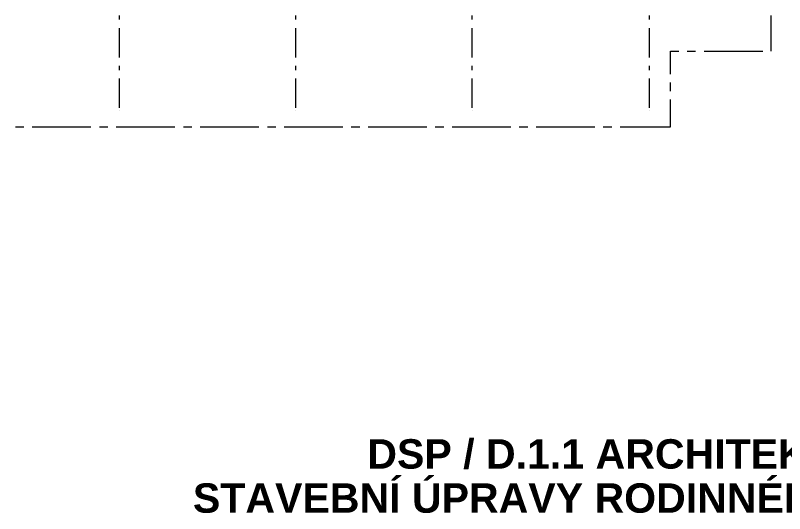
# Model space of a CAD drawing. Header units: millimetres. Extents: x 214.1 to 310.4, y 372.3 to 401.
# Drawn here: x 255.519 to 259.125, y 390.671 to 393.004 of the extents above; entities that cross this region are included whole.
import ezdxf

# ---------------------------------------------------------------- set-up
doc = ezdxf.new("R2010")
doc.units = ezdxf.units.MM
for name, color, linetype in [('PDF1_Krokve', 7, 'Continuous'), ('PDF1_Rozpiska', 7, 'Continuous'), ('PDF1_STŘECHA', 7, 'Continuous')]:
    doc.layers.add(name, color=color, linetype=linetype)
doc.styles.add('PDF Arial Bold', font='')
doc.styles.get('PDF Arial Bold').set_extended_font_data('Arial', bold=True)

msp = doc.modelspace()

# ---------------------------------------------------------------- linework, layer by layer
at = {"layer": 'PDF1_Krokve', "lineweight": 13}
for points in [[(256.0066, 392.9846), (256.0066, 393.0043)], [(256.8334, 392.9846), (256.8334, 393.0043)], [(257.6601, 392.9846), (257.6601, 393.0043)], [(258.4913, 392.9846), (258.4913, 393.0043)], [(256.0066, 392.8075), (256.0066, 392.9452)], [(256.8334, 392.8074), (256.8334, 392.9452)], [(257.6601, 392.8074), (257.6601, 392.9452)], [(258.4913, 392.8074), (258.4913, 392.9452)], [(256.0066, 392.7484), (256.0066, 392.7681)], [(256.8334, 392.7484), (256.8334, 392.7681)], [(257.6601, 392.7484), (257.6601, 392.7681)], [(258.4913, 392.7484), (258.4913, 392.768)], [(256.0066, 392.5712), (256.0066, 392.709)], [(256.8334, 392.5712), (256.8334, 392.709)], [(257.6601, 392.5712), (257.6601, 392.709)], [(258.4913, 392.5712), (258.4913, 392.709)], [(256.0066, 392.5611), (256.0066, 392.5611)], [(256.8334, 392.5611), (256.8334, 392.5611)], [(257.6601, 392.5611), (257.6601, 392.5611)], [(258.4913, 392.5611), (258.4913, 392.5611)]]:
    msp.add_lwpolyline(points, dxfattribs=at)
at = {"layer": 'PDF1_STŘECHA', "lineweight": 13}
for points in [[(259.0604, 393.0045), (259.0604, 392.8367), (259.0604, 392.8367)], [(258.5904, 392.7289), (258.5904, 392.8367), (258.5904, 392.8367), (258.629, 392.8367)], [(258.5904, 392.8367), (258.5904, 392.8367)], [(258.6684, 392.8367), (258.7078, 392.8367)], [(258.7471, 392.8367), (259.0227, 392.8367)], [(259.0604, 392.8367), (259.0604, 392.8367)], [(258.5904, 392.6501), (258.5904, 392.6895)], [(258.3534, 392.4824), (258.5904, 392.4824), (258.5904, 392.4824), (258.5904, 392.6108)], [(255.5188, 392.4824), (255.5582, 392.4824)], [(255.5975, 392.4824), (255.8731, 392.4824)], [(255.9125, 392.4824), (255.9519, 392.4824)], [(255.9912, 392.4824), (256.2668, 392.4824)], [(256.3062, 392.4824), (256.3456, 392.4824)], [(256.3849, 392.4824), (256.6605, 392.4824)], [(256.6999, 392.4824), (256.7393, 392.4824)], [(256.7786, 392.4824), (257.0542, 392.4824)], [(257.0936, 392.4824), (257.133, 392.4824)], [(257.1723, 392.4824), (257.4479, 392.4824)], [(257.4873, 392.4824), (257.5267, 392.4824)], [(257.566, 392.4824), (257.8416, 392.4824)], [(257.881, 392.4824), (257.9204, 392.4824)], [(257.9597, 392.4824), (258.2353, 392.4824)], [(258.2747, 392.4824), (258.3141, 392.4824)], [(258.5904, 392.4824), (258.5904, 392.4824)]]:
    msp.add_lwpolyline(points, dxfattribs=at)

# ---------------------------------------------------------------- texts
at = {"layer": 'PDF1_Rozpiska', "char_height": 0.137819, "attachment_point": 7, "style": 'PDF Arial Bold'}
for s, insert in [('DSP / D.1.1 ARCHITEKTONICKO STAVEBNÍ ŘEŠENÍ', (257.1686, 390.8775)), ('STAVEBNÍ ÚPRAVY RODINNÉHO DOMU Č.P.255 / ZAJEČICE', (256.351, 390.6709))]:
    msp.add_mtext(s, dxfattribs=dict(at, insert=insert))

doc.saveas('drawing.dxf')
